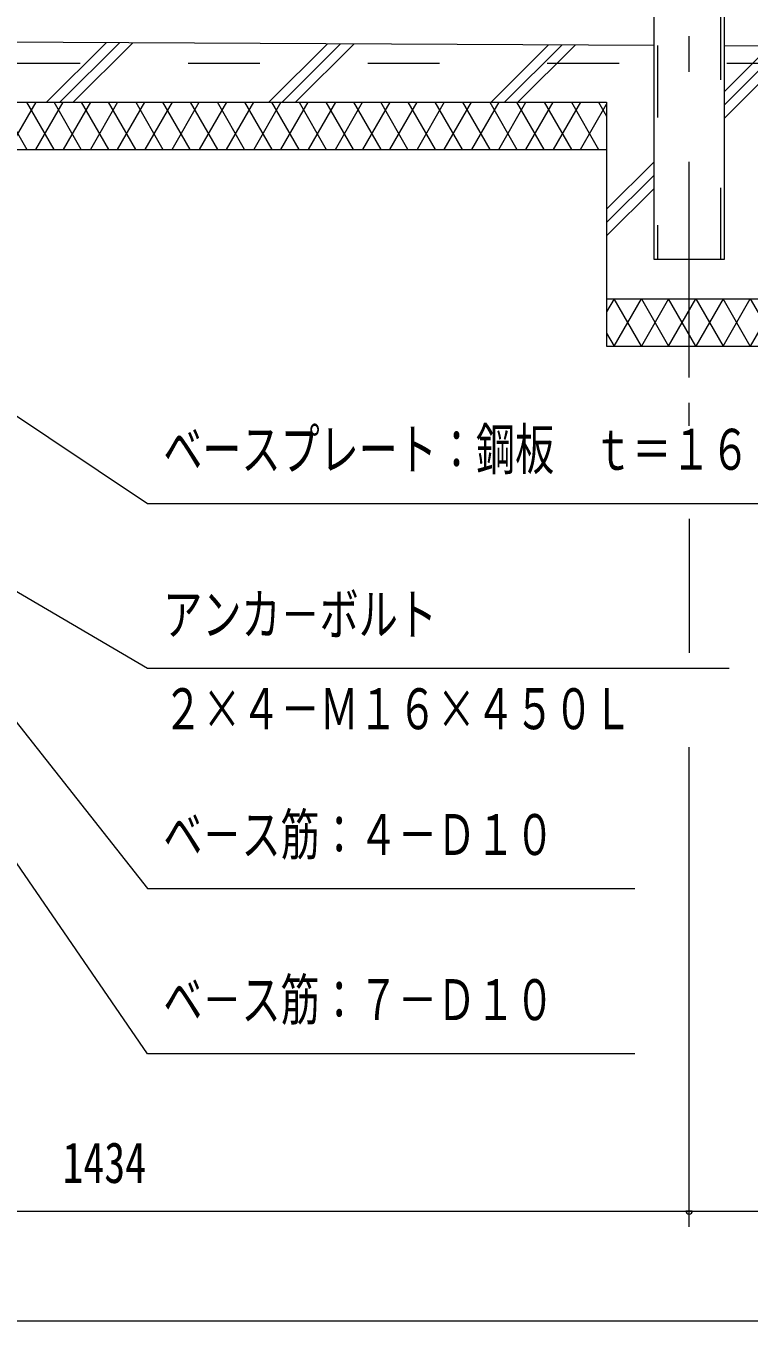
# Model space of a CAD drawing. Units: millimetres, scale not verified. Extents: x -34086 to 34091, y -14700 to 14700.
# Drawn here: x 26559 to 29779, y -4067 to 1698 of the extents above; entities that cross this region are included whole.
import ezdxf
from ezdxf.enums import TextEntityAlignment as Align

# ---------------------------------------------------------------- set-up
doc = ezdxf.new("R2010")
doc.units = ezdxf.units.MM
doc.header["$LTSCALE"] = 80
doc.linetypes.add('USER2', pattern=[10, 4, -6])
doc.linetypes.add('USER3', pattern=[24, 12, -5, 2, -5])
for name, color, linetype, lineweight in [('0-6_2-02BOLD', 7, 'Continuous', 18), ('0-7_2-12HIDDEN', 3, 'USER2', 18), ('0-8_2-22CENTER', 3, 'USER3', 18), ('0-A_2-52DIM', 3, 'Continuous', 18), ('0-B_2-62HATCH', 2, 'Continuous', 18)]:
    doc.layers.add(name, color=color, linetype=linetype, lineweight=lineweight)
doc.styles.add('ＭＳ ゴシック', font='')
doc.styles.get('ＭＳ ゴシック').set_extended_font_data('MS Gothic')

msp = doc.modelspace()

# ---------------------------------------------------------------- linework, layer by layer
at = {"layer": '0-6_2-02BOLD'}
for p, q in [((29668.17, 5487.9), (29668.17, 657.9)), ((29356.33, 1610.83), (24649.18, 1634.25)), ((30950.74, 1602.9), (29668.17, 1609.28)), ((25315.75, 1147.9), (29144.84, 1147.9)), ((29144.84, 482.9), (29879.84, 482.9))]:
    msp.add_line(p, q, dxfattribs=at)
for points in [[(29668.27, 657.9), (29356.32, 657.9), (29356.33, 5487.9)], [(25315.75, 1007.9), (25315.75, 1357.9), (29144.84, 1357.9), (29144.84, 272.9), (29879.84, 272.9), (29879.84, 1357.9), (30950.74, 1357.9)]]:
    msp.add_lwpolyline(points, dxfattribs=at)
at = {"layer": '0-7_2-12HIDDEN'}
for p, q in [((29371.03, 5470.4), (29371.03, 1532.9)), ((29653.48, 657.9), (29653.48, 5470.4)), ((29371.02, 1610.76), (29371.02, 657.9)), ((16880.73, 1532.9), (30950.75, 1532.9))]:
    msp.add_line(p, q, dxfattribs=at)
at = {"layer": '0-8_2-22CENTER'}
msp.add_line((29512.25, 132.9), (29512.25, 5775.85), dxfattribs=at)
at = {"layer": '0-A_2-52DIM'}
for p, q in [((29512.25, -82.54), (29512.25, 20.87)), ((29512.25, -496.78), (29512.25, -1092.1)), ((25863.93, -575.3), (27100.75, -2142.1)), ((29512.25, -3647.1), (29512.25, -1512.1)), ((27100.75, -2142.1), (29270.74, -2142.1)), ((16880.75, -3577.1), (30950.75, -3577.1)), ((29526.25, -3577.1), (29498.25, -3577.1)), ((30950.75, -4067.1), (16880.75, -4067.1))]:
    msp.add_line(p, q, dxfattribs=at)
for points in [[(24911.15, 1034.8), (27100.75, -427.1), (30320.75, -427.1)], [(29690.75, -1162.1), (27100.75, -1162.1), (24854.54, 154.53)], [(29270.74, -2877.1), (27100.75, -2877.1), (25494.45, -539.65)]]:
    msp.add_lwpolyline(points, dxfattribs=at)
msp.add_arc((29512.25, -3577.1), 14, 180, 0, dxfattribs=at)
at = {"layer": '0-B_2-62HATCH'}
for p, q in [((26651.2, 1357.9), (26916.27, 1622.97)), ((26710.6, 1357.9), (26975.38, 1622.68)), ((27034.48, 1622.39), (26770, 1357.9)), ((27641.15, 1357.9), (27901.31, 1618.07)), ((27960.42, 1617.78), (27700.54, 1357.9)), ((27759.94, 1357.9), (28019.52, 1617.49)), ((28631.1, 1357.9), (28886.37, 1613.17)), ((28945.47, 1612.88), (28690.5, 1357.9)), ((28749.9, 1357.9), (29004.57, 1612.59)), ((29668.17, 1405.03), (29871.42, 1608.27)), ((29930.52, 1607.98), (29668.17, 1345.63)), ((29668.17, 1286.23), (29989.63, 1607.68)), ((26441.65, 1357.9), (26562.89, 1147.9)), ((26603.3, 1357.9), (26482.07, 1147.9)), ((26684.13, 1147.9), (26562.89, 1357.9)), ((26603.3, 1147.9), (26724.55, 1357.9)), ((26805.38, 1147.9), (26684.13, 1357.9)), ((26845.79, 1357.9), (26724.55, 1147.9)), ((26805.38, 1357.9), (26926.61, 1147.9)), ((26967.04, 1357.9), (26845.79, 1147.9)), ((27047.87, 1147.9), (26926.61, 1357.9)), ((26967.04, 1147.9), (27088.27, 1357.9)), ((27047.87, 1357.9), (27169.11, 1147.9)), ((27209.52, 1357.9), (27088.28, 1147.9)), ((27290.35, 1147.9), (27169.11, 1357.9)), ((27209.52, 1147.9), (27330.76, 1357.9)), ((27290.35, 1357.9), (27411.59, 1147.9)), ((27452.01, 1357.9), (27330.76, 1147.9)), ((27532.84, 1147.9), (27411.59, 1357.9)), ((27452.01, 1147.9), (27573.25, 1357.9)), ((27532.84, 1357.9), (27654.07, 1147.9)), ((27694.5, 1357.9), (27573.25, 1147.9)), ((27775.33, 1147.9), (27654.08, 1357.9)), ((27694.5, 1147.9), (27815.73, 1357.9)), ((27775.33, 1357.9), (27896.57, 1147.9)), ((27936.98, 1357.9), (27815.74, 1147.9)), ((28017.81, 1147.9), (27896.57, 1357.9)), ((27936.98, 1147.9), (28058.23, 1357.9)), ((28017.81, 1357.9), (28139.06, 1147.9)), ((28179.47, 1357.9), (28058.23, 1147.9)), ((28260.3, 1147.9), (28139.06, 1357.9)), ((28179.47, 1147.9), (28300.72, 1357.9)), ((28260.3, 1357.9), (28381.54, 1147.9)), ((28421.96, 1357.9), (28300.72, 1147.9)), ((28502.78, 1147.9), (28381.54, 1357.9)), ((28421.96, 1147.9), (28543.2, 1357.9)), ((28502.79, 1357.9), (28624.03, 1147.9)), ((28664.44, 1357.9), (28543.2, 1147.9)), ((28624.03, 1357.9), (28745.27, 1147.9)), ((28664.44, 1147.9), (28785.69, 1357.9)), ((28866.52, 1147.9), (28745.28, 1357.9)), ((28785.69, 1147.9), (28906.93, 1357.9)), ((28866.52, 1357.9), (28987.77, 1147.9)), ((29028.18, 1357.9), (28906.94, 1147.9)), ((28987.77, 1357.9), (29109.01, 1147.9)), ((29028.18, 1147.9), (29144.84, 1349.97)), ((29109.01, 1357.9), (29144.84, 1295.84)), ((29144.84, 881.71), (29356.32, 1093.18)), ((29356.32, 1033.78), (29144.84, 822.3)), ((29144.84, 762.9), (29356.32, 974.38)), ((29178.32, 482.9), (29144.84, 424.9)), ((29299.56, 272.9), (29178.32, 482.9)), ((29178.32, 272.9), (29299.56, 482.9)), ((29420.81, 482.9), (29299.56, 272.9)), ((29144.84, 330.89), (29178.32, 272.9))]:
    msp.add_line(p, q, dxfattribs=at)
for points in [[(29299.56, 482.9), (29420.81, 272.9), (29542.06, 482.9), (29663.29, 272.9), (29784.54, 482.9), (29879.84, 317.83)], [(29879.84, 437.98), (29784.54, 272.9), (29663.29, 482.9), (29542.06, 272.9), (29420.81, 482.9)]]:
    msp.add_lwpolyline(points, dxfattribs=at)

# ---------------------------------------------------------------- texts
at = {"layer": '0-A_2-52DIM', "color": 7, "style": 'ＭＳ ゴシック'}
for s, width, p in [('ベースプレート：鋼板\u3000ｔ＝１６', 0.7, (27170.75, -332.23)), ('アンカ－ボルト', 0.7, (27170.75, -1067.22)), ('２×４－Ｍ１６×４５０Ｌ', 0.7, (27170.75, -1487.22)), ('ベ－ス筋：４－Ｄ１０', 0.7, (27170.74, -2047.23)), ('ベ－ス筋：７－Ｄ１０', 0.7, (27170.74, -2782.22)), ('1434', 0.75, (26722.02, -3507.1))]:
    msp.add_text(s, height=182.3, dxfattribs=dict(at, width=width)).set_placement(p, align=Align.BOTTOM_LEFT)

doc.saveas('drawing.dxf')
